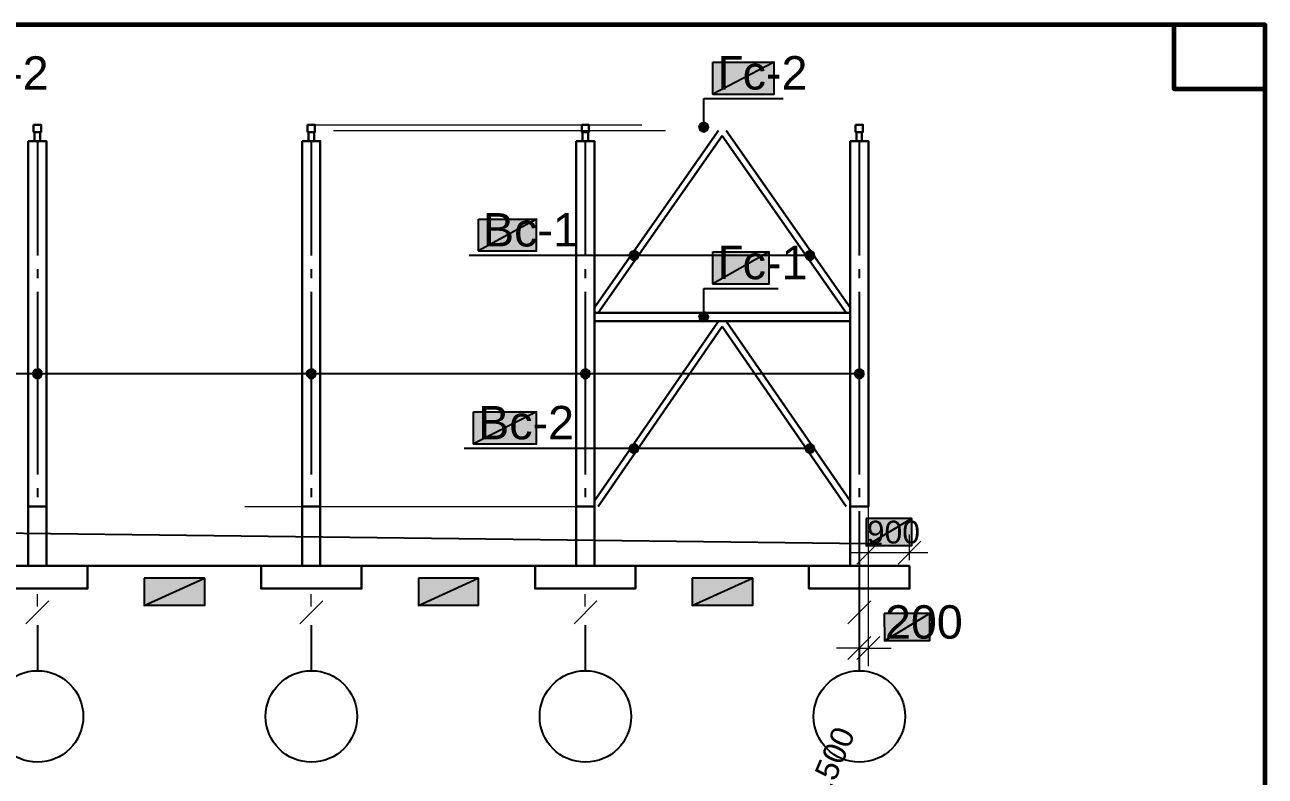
# Model space of a CAD drawing. Extents: x 8 to 21351, y 0 to 420.
# Drawn here: x 11670.7 to 11806.6, y 209.8 to 292.1 of the extents above; entities that cross this region are included whole.
import ezdxf

# ---------------------------------------------------------------- set-up
doc = ezdxf.new("R2010")
doc.units = 0
doc.linetypes.add('TEYPDFCAD_CENTER', pattern=[20, 12, -3, 2, -3])
for name, color, linetype in [('PDF_ВЫНОСКИ', 7, 'Continuous'), ('PDF_ОСИ', 7, 'Continuous'), ('PDF_ОТМЕТКИ', 7, 'Continuous'), ('TEY_REVIEW_AXIS', 7, 'Continuous'), ('TEY_REVIEW_LEADER', 7, 'Continuous')]:
    doc.layers.add(name, color=color, linetype=linetype)
doc.styles.add('TEYPDFCAD_TEXT', font='arial.ttf')
doc.dimstyles.new('TEYPDFCAD_SCALE_1', dxfattribs={"dimtxt": 2.5, "dimasz": 2.5, "dimexe": 1.25, "dimexo": 0.75, "dimtad": 1, "dimdsep": 46, "dimtxsty": 'Standard', "dimcen": 0.09, "dimadec": 0, "dimazin": 0, "dimtfac": 1, "dimtofl": 0, "dimtmove": 0, "dimatfit": 3, "dimfxl": 1, "dimarcsym": 0})

# ---------------------------------------------------------------- blocks, each defined once
blk = doc.blocks.new('TEY_AXIS')
at = {"layer": 'PDF_ОСИ', "linetype": 'TEYPDFCAD_CENTER', "lineweight": 9}
blk.add_line((0, 0), (1, 0), dxfattribs=at)
blk = doc.blocks.new('TEY_LEVEL')
at = {"layer": 'PDF_ОТМЕТКИ', "lineweight": 9}
blk.add_line((0, 0), (5, 0), dxfattribs=at)
blk.add_lwpolyline([(0, 0), (2, 1.5), (2, -1.5)], close=True, dxfattribs=at)
at = {"layer": 'PDF_ОТМЕТКИ', "style": 'TEYPDFCAD_TEXT'}
blk.add_text('+331,500', height=2.5, dxfattribs=at).set_placement((6, -1.25))

msp = doc.modelspace()

# ---------------------------------------------------------------- hatches: boundary and pattern name
at = {"true_color": 0xffffff}
h = msp.add_hatch(color=0, dxfattribs=at)
h.paths.add_polyline_path([(11746.06, 287.99), (11752.79, 287.99), (11746.06, 284.5)])
h.paths.add_polyline_path([(11752.79, 287.99), (11746.06, 284.5), (11752.79, 284.5)])
h = msp.add_hatch(color=7)
h.paths.add_polyline_path([(11744.71, 281.22), (11744.6, 281.05), (11745.07, 280.86)])
h.paths.add_polyline_path([(11744.6, 281.05), (11745.07, 280.86), (11744.56, 280.86)])
h.paths.add_polyline_path([(11745.07, 280.86), (11744.56, 280.86), (11744.6, 280.67)])
h = msp.add_hatch(color=7)
h.paths.add_polyline_path([(11745.26, 281.33), (11745.07, 281.37), (11745.07, 280.86)])
h.paths.add_polyline_path([(11745.07, 281.37), (11745.07, 280.86), (11744.88, 281.33)])
h.paths.add_polyline_path([(11745.07, 280.86), (11744.88, 281.33), (11744.71, 281.22)])
h = msp.add_hatch(color=7)
h.paths.add_polyline_path([(11745.58, 280.86), (11745.53, 281.05), (11745.07, 280.86)])
h.paths.add_polyline_path([(11745.53, 281.05), (11745.07, 280.86), (11745.43, 281.22)])
h.paths.add_polyline_path([(11745.07, 280.86), (11745.43, 281.22), (11745.26, 281.33)])
h = msp.add_hatch(color=7)
h.paths.add_polyline_path([(11744.6, 280.67), (11744.71, 280.52), (11745.07, 280.86)])
h.paths.add_polyline_path([(11744.71, 280.52), (11745.07, 280.86), (11744.88, 280.42)])
h.paths.add_polyline_path([(11745.07, 280.86), (11744.88, 280.42), (11745.07, 280.37)])
h = msp.add_hatch(color=7)
h.paths.add_polyline_path([(11745.07, 280.37), (11745.26, 280.42), (11745.07, 280.86)])
h.paths.add_polyline_path([(11745.26, 280.42), (11745.07, 280.86), (11745.43, 280.52)])
h.paths.add_polyline_path([(11745.07, 280.86), (11745.43, 280.52), (11745.53, 280.67)])
for points in [[(11745.53, 280.67), (11745.58, 280.86), (11745.07, 280.86)], [(11737.89, 266.62), (11737.93, 266.81), (11737.43, 266.81)], [(11757.15, 266.62), (11757.2, 266.81), (11756.71, 266.81)], [(11745.53, 259.91), (11745.58, 260.1), (11745.07, 260.1)], [(11672.57, 253.66), (11672.61, 253.85), (11672.11, 253.85)], [(11702.57, 253.66), (11702.61, 253.85), (11702.1, 253.85)], [(11732.56, 253.66), (11732.6, 253.85), (11732.11, 253.85)], [(11762.57, 253.66), (11762.62, 253.85), (11762.11, 253.85)], [(11737.89, 245.49), (11737.93, 245.68), (11737.43, 245.68)], [(11737.89, 245.49), (11737.93, 245.68), (11737.43, 245.68)], [(11757.15, 245.49), (11757.2, 245.68), (11756.69, 245.68)]]:
    msp.add_hatch(color=7).paths.add_polyline_path(points)
h = msp.add_hatch(color=0, dxfattribs=at)
h.paths.add_polyline_path([(11720.41, 270.81), (11726.76, 270.81), (11720.41, 267.31)])
h.paths.add_polyline_path([(11726.76, 270.81), (11720.41, 267.31), (11726.76, 267.31)])
h = msp.add_hatch(color=7)
h.paths.add_polyline_path([(11737.09, 267.17), (11736.98, 267), (11737.43, 266.81)])
h.paths.add_polyline_path([(11736.98, 267), (11737.43, 266.81), (11736.94, 266.81)])
h.paths.add_polyline_path([(11737.43, 266.81), (11736.94, 266.81), (11736.98, 266.62)])
h = msp.add_hatch(color=7)
h.paths.add_polyline_path([(11736.98, 266.62), (11737.09, 266.47), (11737.43, 266.81)])
h.paths.add_polyline_path([(11737.09, 266.47), (11737.43, 266.81), (11737.24, 266.34)])
h.paths.add_polyline_path([(11737.43, 266.81), (11737.24, 266.34), (11737.43, 266.32)])
h = msp.add_hatch(color=7)
h.paths.add_polyline_path([(11737.62, 267.27), (11737.43, 267.31), (11737.43, 266.81)])
h.paths.add_polyline_path([(11737.43, 267.31), (11737.43, 266.81), (11737.24, 267.27)])
h.paths.add_polyline_path([(11737.43, 266.81), (11737.24, 267.27), (11737.09, 267.17)])
h = msp.add_hatch(color=7)
h.paths.add_polyline_path([(11737.93, 266.81), (11737.89, 267), (11737.43, 266.81)])
h.paths.add_polyline_path([(11737.89, 267), (11737.43, 266.81), (11737.79, 267.17)])
h.paths.add_polyline_path([(11737.43, 266.81), (11737.79, 267.17), (11737.62, 267.27)])
h = msp.add_hatch(color=7)
h.paths.add_polyline_path([(11737.43, 266.32), (11737.62, 266.34), (11737.43, 266.81)])
h.paths.add_polyline_path([(11737.62, 266.34), (11737.43, 266.81), (11737.79, 266.47)])
h.paths.add_polyline_path([(11737.43, 266.81), (11737.79, 266.47), (11737.89, 266.62)])
h = msp.add_hatch(color=0, dxfattribs=at)
h.paths.add_polyline_path([(11746.06, 267.21), (11752.24, 267.21), (11746.06, 263.72)])
h.paths.add_polyline_path([(11752.24, 267.21), (11746.06, 263.72), (11752.24, 263.72)])
h = msp.add_hatch(color=7)
h.paths.add_polyline_path([(11756.35, 267.17), (11756.24, 267), (11756.71, 266.81)])
h.paths.add_polyline_path([(11756.24, 267), (11756.71, 266.81), (11756.2, 266.81)])
h.paths.add_polyline_path([(11756.71, 266.81), (11756.2, 266.81), (11756.24, 266.62)])
h = msp.add_hatch(color=7)
h.paths.add_polyline_path([(11756.24, 266.62), (11756.35, 266.47), (11756.71, 266.81)])
h.paths.add_polyline_path([(11756.35, 266.47), (11756.71, 266.81), (11756.52, 266.34)])
h.paths.add_polyline_path([(11756.71, 266.81), (11756.52, 266.34), (11756.71, 266.32)])
h = msp.add_hatch(color=7)
h.paths.add_polyline_path([(11756.9, 267.27), (11756.71, 267.31), (11756.71, 266.81)])
h.paths.add_polyline_path([(11756.71, 267.31), (11756.71, 266.81), (11756.52, 267.27)])
h.paths.add_polyline_path([(11756.71, 266.81), (11756.52, 267.27), (11756.35, 267.17)])
h = msp.add_hatch(color=7)
h.paths.add_polyline_path([(11757.2, 266.81), (11757.15, 267), (11756.71, 266.81)])
h.paths.add_polyline_path([(11757.15, 267), (11756.71, 266.81), (11757.05, 267.17)])
h.paths.add_polyline_path([(11756.71, 266.81), (11757.05, 267.17), (11756.9, 267.27)])
h = msp.add_hatch(color=7)
h.paths.add_polyline_path([(11756.71, 266.32), (11756.9, 266.34), (11756.71, 266.81)])
h.paths.add_polyline_path([(11756.9, 266.34), (11756.71, 266.81), (11757.05, 266.47)])
h.paths.add_polyline_path([(11756.71, 266.81), (11757.05, 266.47), (11757.15, 266.62)])
h = msp.add_hatch(color=7)
h.paths.add_polyline_path([(11744.71, 260.43), (11744.6, 260.29), (11745.07, 260.1)])
h.paths.add_polyline_path([(11744.6, 260.29), (11745.07, 260.1), (11744.56, 260.1)])
h.paths.add_polyline_path([(11745.07, 260.1), (11744.56, 260.1), (11744.6, 259.91)])
h = msp.add_hatch(color=7)
h.paths.add_polyline_path([(11744.6, 259.91), (11744.71, 259.74), (11745.07, 260.1)])
h.paths.add_polyline_path([(11744.71, 259.74), (11745.07, 260.1), (11744.88, 259.63)])
h.paths.add_polyline_path([(11745.07, 260.1), (11744.88, 259.63), (11745.07, 259.59)])
h = msp.add_hatch(color=7)
h.paths.add_polyline_path([(11745.26, 260.56), (11745.07, 260.58), (11745.07, 260.1)])
h.paths.add_polyline_path([(11745.07, 260.58), (11745.07, 260.1), (11744.88, 260.56)])
h.paths.add_polyline_path([(11745.07, 260.1), (11744.88, 260.56), (11744.71, 260.43)])
h = msp.add_hatch(color=7)
h.paths.add_polyline_path([(11745.58, 260.1), (11745.53, 260.29), (11745.07, 260.1)])
h.paths.add_polyline_path([(11745.53, 260.29), (11745.07, 260.1), (11745.43, 260.43)])
h.paths.add_polyline_path([(11745.07, 260.1), (11745.43, 260.43), (11745.26, 260.56)])
h = msp.add_hatch(color=7)
h.paths.add_polyline_path([(11745.07, 259.59), (11745.26, 259.63), (11745.07, 260.1)])
h.paths.add_polyline_path([(11745.26, 259.63), (11745.07, 260.1), (11745.43, 259.74)])
h.paths.add_polyline_path([(11745.07, 260.1), (11745.43, 259.74), (11745.53, 259.91)])
h = msp.add_hatch(color=7)
h.paths.add_polyline_path([(11671.75, 254.21), (11671.64, 254.04), (11672.11, 253.85)])
h.paths.add_polyline_path([(11671.64, 254.04), (11672.11, 253.85), (11671.6, 253.85)])
h.paths.add_polyline_path([(11672.11, 253.85), (11671.6, 253.85), (11671.64, 253.66)])
h = msp.add_hatch(color=7)
h.paths.add_polyline_path([(11672.3, 254.32), (11672.11, 254.36), (11672.11, 253.85)])
h.paths.add_polyline_path([(11672.11, 254.36), (11672.11, 253.85), (11671.92, 254.32)])
h.paths.add_polyline_path([(11672.11, 253.85), (11671.92, 254.32), (11671.75, 254.21)])
h = msp.add_hatch(color=7)
h.paths.add_polyline_path([(11672.61, 253.85), (11672.57, 254.04), (11672.11, 253.85)])
h.paths.add_polyline_path([(11672.57, 254.04), (11672.11, 253.85), (11672.47, 254.21)])
h.paths.add_polyline_path([(11672.11, 253.85), (11672.47, 254.21), (11672.3, 254.32)])
h = msp.add_hatch(color=7)
h.paths.add_polyline_path([(11701.76, 254.21), (11701.63, 254.04), (11702.1, 253.85)])
h.paths.add_polyline_path([(11701.63, 254.04), (11702.1, 253.85), (11701.61, 253.85)])
h.paths.add_polyline_path([(11702.1, 253.85), (11701.61, 253.85), (11701.63, 253.66)])
h = msp.add_hatch(color=7)
h.paths.add_polyline_path([(11702.29, 254.32), (11702.1, 254.36), (11702.1, 253.85)])
h.paths.add_polyline_path([(11702.1, 254.36), (11702.1, 253.85), (11701.91, 254.32)])
h.paths.add_polyline_path([(11702.1, 253.85), (11701.91, 254.32), (11701.76, 254.21)])
h = msp.add_hatch(color=7)
h.paths.add_polyline_path([(11702.61, 253.85), (11702.57, 254.04), (11702.1, 253.85)])
h.paths.add_polyline_path([(11702.57, 254.04), (11702.1, 253.85), (11702.46, 254.21)])
h.paths.add_polyline_path([(11702.1, 253.85), (11702.46, 254.21), (11702.29, 254.32)])
h = msp.add_hatch(color=7)
h.paths.add_polyline_path([(11731.75, 254.21), (11731.65, 254.04), (11732.11, 253.85)])
h.paths.add_polyline_path([(11731.65, 254.04), (11732.11, 253.85), (11731.61, 253.85)])
h.paths.add_polyline_path([(11732.11, 253.85), (11731.61, 253.85), (11731.65, 253.66)])
h = msp.add_hatch(color=7)
h.paths.add_polyline_path([(11732.3, 254.32), (11732.11, 254.36), (11732.11, 253.85)])
h.paths.add_polyline_path([(11732.11, 254.36), (11732.11, 253.85), (11731.92, 254.32)])
h.paths.add_polyline_path([(11732.11, 253.85), (11731.92, 254.32), (11731.75, 254.21)])
h = msp.add_hatch(color=7)
h.paths.add_polyline_path([(11732.6, 253.85), (11732.56, 254.04), (11732.11, 253.85)])
h.paths.add_polyline_path([(11732.56, 254.04), (11732.11, 253.85), (11732.45, 254.21)])
h.paths.add_polyline_path([(11732.11, 253.85), (11732.45, 254.21), (11732.3, 254.32)])
h = msp.add_hatch(color=7)
h.paths.add_polyline_path([(11761.75, 254.21), (11761.64, 254.04), (11762.11, 253.85)])
h.paths.add_polyline_path([(11761.64, 254.04), (11762.11, 253.85), (11761.6, 253.85)])
h.paths.add_polyline_path([(11762.11, 253.85), (11761.6, 253.85), (11761.64, 253.66)])
h = msp.add_hatch(color=7)
h.paths.add_polyline_path([(11762.3, 254.32), (11762.11, 254.36), (11762.11, 253.85)])
h.paths.add_polyline_path([(11762.11, 254.36), (11762.11, 253.85), (11761.92, 254.32)])
h.paths.add_polyline_path([(11762.11, 253.85), (11761.92, 254.32), (11761.75, 254.21)])
h = msp.add_hatch(color=7)
h.paths.add_polyline_path([(11762.62, 253.85), (11762.57, 254.04), (11762.11, 253.85)])
h.paths.add_polyline_path([(11762.57, 254.04), (11762.11, 253.85), (11762.47, 254.21)])
h.paths.add_polyline_path([(11762.11, 253.85), (11762.47, 254.21), (11762.3, 254.32)])
h = msp.add_hatch(color=7)
h.paths.add_polyline_path([(11671.64, 253.66), (11671.75, 253.51), (11672.11, 253.85)])
h.paths.add_polyline_path([(11671.75, 253.51), (11672.11, 253.85), (11671.92, 253.39)])
h.paths.add_polyline_path([(11672.11, 253.85), (11671.92, 253.39), (11672.11, 253.37)])
h = msp.add_hatch(color=7)
h.paths.add_polyline_path([(11672.11, 253.37), (11672.3, 253.39), (11672.11, 253.85)])
h.paths.add_polyline_path([(11672.3, 253.39), (11672.11, 253.85), (11672.47, 253.51)])
h.paths.add_polyline_path([(11672.11, 253.85), (11672.47, 253.51), (11672.57, 253.66)])
h = msp.add_hatch(color=7)
h.paths.add_polyline_path([(11701.63, 253.66), (11701.76, 253.51), (11702.1, 253.85)])
h.paths.add_polyline_path([(11701.76, 253.51), (11702.1, 253.85), (11701.91, 253.39)])
h.paths.add_polyline_path([(11702.1, 253.85), (11701.91, 253.39), (11702.1, 253.37)])
h = msp.add_hatch(color=7)
h.paths.add_polyline_path([(11702.1, 253.37), (11702.29, 253.39), (11702.1, 253.85)])
h.paths.add_polyline_path([(11702.29, 253.39), (11702.1, 253.85), (11702.46, 253.51)])
h.paths.add_polyline_path([(11702.1, 253.85), (11702.46, 253.51), (11702.57, 253.66)])
h = msp.add_hatch(color=7)
h.paths.add_polyline_path([(11731.65, 253.66), (11731.75, 253.51), (11732.11, 253.85)])
h.paths.add_polyline_path([(11731.75, 253.51), (11732.11, 253.85), (11731.92, 253.39)])
h.paths.add_polyline_path([(11732.11, 253.85), (11731.92, 253.39), (11732.11, 253.37)])
h = msp.add_hatch(color=7)
h.paths.add_polyline_path([(11732.11, 253.37), (11732.3, 253.39), (11732.11, 253.85)])
h.paths.add_polyline_path([(11732.3, 253.39), (11732.11, 253.85), (11732.45, 253.51)])
h.paths.add_polyline_path([(11732.11, 253.85), (11732.45, 253.51), (11732.56, 253.66)])
h = msp.add_hatch(color=7)
h.paths.add_polyline_path([(11761.64, 253.66), (11761.75, 253.51), (11762.11, 253.85)])
h.paths.add_polyline_path([(11761.75, 253.51), (11762.11, 253.85), (11761.92, 253.39)])
h.paths.add_polyline_path([(11762.11, 253.85), (11761.92, 253.39), (11762.11, 253.37)])
h = msp.add_hatch(color=7)
h.paths.add_polyline_path([(11762.11, 253.37), (11762.3, 253.39), (11762.11, 253.85)])
h.paths.add_polyline_path([(11762.3, 253.39), (11762.11, 253.85), (11762.47, 253.51)])
h.paths.add_polyline_path([(11762.11, 253.85), (11762.47, 253.51), (11762.57, 253.66)])
h = msp.add_hatch(color=0, dxfattribs=at)
h.paths.add_polyline_path([(11719.86, 249.68), (11726.76, 249.68), (11719.86, 246.17)])
h.paths.add_polyline_path([(11726.76, 249.68), (11719.86, 246.17), (11726.76, 246.17)])
h = msp.add_hatch(color=7)
h.paths.add_polyline_path([(11737.09, 246.02), (11736.98, 245.87), (11737.43, 245.68)])
h.paths.add_polyline_path([(11736.98, 245.87), (11737.43, 245.68), (11736.94, 245.68)])
h.paths.add_polyline_path([(11737.43, 245.68), (11736.94, 245.68), (11736.98, 245.49)])
h = msp.add_hatch(color=7)
h.paths.add_polyline_path([(11737.09, 246.02), (11736.98, 245.87), (11737.43, 245.68)])
h.paths.add_polyline_path([(11736.98, 245.87), (11737.43, 245.68), (11736.94, 245.68)])
h.paths.add_polyline_path([(11737.43, 245.68), (11736.94, 245.68), (11736.98, 245.49)])
h = msp.add_hatch(color=7)
h.paths.add_polyline_path([(11737.62, 246.13), (11737.43, 246.17), (11737.43, 245.68)])
h.paths.add_polyline_path([(11737.43, 246.17), (11737.43, 245.68), (11737.24, 246.13)])
h.paths.add_polyline_path([(11737.43, 245.68), (11737.24, 246.13), (11737.09, 246.02)])
h = msp.add_hatch(color=7)
h.paths.add_polyline_path([(11737.62, 246.13), (11737.43, 246.17), (11737.43, 245.68)])
h.paths.add_polyline_path([(11737.43, 246.17), (11737.43, 245.68), (11737.24, 246.13)])
h.paths.add_polyline_path([(11737.43, 245.68), (11737.24, 246.13), (11737.09, 246.02)])
h = msp.add_hatch(color=7)
h.paths.add_polyline_path([(11737.93, 245.68), (11737.89, 245.87), (11737.43, 245.68)])
h.paths.add_polyline_path([(11737.89, 245.87), (11737.43, 245.68), (11737.79, 246.02)])
h.paths.add_polyline_path([(11737.43, 245.68), (11737.79, 246.02), (11737.62, 246.13)])
h = msp.add_hatch(color=7)
h.paths.add_polyline_path([(11737.93, 245.68), (11737.89, 245.87), (11737.43, 245.68)])
h.paths.add_polyline_path([(11737.89, 245.87), (11737.43, 245.68), (11737.79, 246.02)])
h.paths.add_polyline_path([(11737.43, 245.68), (11737.79, 246.02), (11737.62, 246.13)])
h = msp.add_hatch(color=7)
h.paths.add_polyline_path([(11756.35, 246.02), (11756.24, 245.87), (11756.69, 245.68)])
h.paths.add_polyline_path([(11756.24, 245.87), (11756.69, 245.68), (11756.2, 245.68)])
h.paths.add_polyline_path([(11756.69, 245.68), (11756.2, 245.68), (11756.24, 245.49)])
h = msp.add_hatch(color=7)
h.paths.add_polyline_path([(11756.9, 246.13), (11756.69, 246.17), (11756.69, 245.68)])
h.paths.add_polyline_path([(11756.69, 246.17), (11756.69, 245.68), (11756.5, 246.13)])
h.paths.add_polyline_path([(11756.69, 245.68), (11756.5, 246.13), (11756.35, 246.02)])
h = msp.add_hatch(color=7)
h.paths.add_polyline_path([(11757.2, 245.68), (11757.15, 245.87), (11756.69, 245.68)])
h.paths.add_polyline_path([(11757.15, 245.87), (11756.69, 245.68), (11757.05, 246.02)])
h.paths.add_polyline_path([(11756.69, 245.68), (11757.05, 246.02), (11756.9, 246.13)])
h = msp.add_hatch(color=7)
h.paths.add_polyline_path([(11736.98, 245.49), (11737.09, 245.32), (11737.43, 245.68)])
h.paths.add_polyline_path([(11737.09, 245.32), (11737.43, 245.68), (11737.24, 245.22)])
h.paths.add_polyline_path([(11737.43, 245.68), (11737.24, 245.22), (11737.43, 245.17)])
h = msp.add_hatch(color=7)
h.paths.add_polyline_path([(11736.98, 245.49), (11737.09, 245.32), (11737.43, 245.68)])
h.paths.add_polyline_path([(11737.09, 245.32), (11737.43, 245.68), (11737.24, 245.22)])
h.paths.add_polyline_path([(11737.43, 245.68), (11737.24, 245.22), (11737.43, 245.17)])
h = msp.add_hatch(color=7)
h.paths.add_polyline_path([(11737.43, 245.17), (11737.62, 245.22), (11737.43, 245.68)])
h.paths.add_polyline_path([(11737.62, 245.22), (11737.43, 245.68), (11737.79, 245.32)])
h.paths.add_polyline_path([(11737.43, 245.68), (11737.79, 245.32), (11737.89, 245.49)])
h = msp.add_hatch(color=7)
h.paths.add_polyline_path([(11737.43, 245.17), (11737.62, 245.22), (11737.43, 245.68)])
h.paths.add_polyline_path([(11737.62, 245.22), (11737.43, 245.68), (11737.79, 245.32)])
h.paths.add_polyline_path([(11737.43, 245.68), (11737.79, 245.32), (11737.89, 245.49)])
h = msp.add_hatch(color=7)
h.paths.add_polyline_path([(11756.24, 245.49), (11756.35, 245.32), (11756.69, 245.68)])
h.paths.add_polyline_path([(11756.35, 245.32), (11756.69, 245.68), (11756.5, 245.22)])
h.paths.add_polyline_path([(11756.69, 245.68), (11756.5, 245.22), (11756.69, 245.17)])
h = msp.add_hatch(color=7)
h.paths.add_polyline_path([(11756.69, 245.17), (11756.9, 245.22), (11756.69, 245.68)])
h.paths.add_polyline_path([(11756.9, 245.22), (11756.69, 245.68), (11757.05, 245.32)])
h.paths.add_polyline_path([(11756.69, 245.68), (11757.05, 245.32), (11757.15, 245.49)])
h = msp.add_hatch(color=0, dxfattribs=at)
h.paths.add_polyline_path([(11762.87, 238.02), (11762.87, 235.01), (11767.84, 238.02)])
h.paths.add_polyline_path([(11762.87, 235.01), (11767.84, 238.02), (11767.84, 235.01)])
h = msp.add_hatch(color=0, dxfattribs=at)
h.paths.add_polyline_path([(11683.81, 231.48), (11683.81, 228.47), (11690.39, 231.48)])
h.paths.add_polyline_path([(11683.81, 228.47), (11690.39, 231.48), (11690.39, 228.47)])
h = msp.add_hatch(color=0, dxfattribs=at)
h.paths.add_polyline_path([(11713.83, 231.48), (11713.83, 228.47), (11720.39, 231.48)])
h.paths.add_polyline_path([(11713.83, 228.47), (11720.39, 231.48), (11720.39, 228.47)])
h = msp.add_hatch(color=0, dxfattribs=at)
h.paths.add_polyline_path([(11743.82, 231.48), (11743.82, 228.47), (11750.4, 231.48)])
h.paths.add_polyline_path([(11743.82, 228.47), (11750.4, 231.48), (11750.4, 228.47)])
h = msp.add_hatch(color=0, dxfattribs=at)
h.paths.add_polyline_path([(11764.84, 227.61), (11764.86, 224.6), (11769.81, 227.61)])
h.paths.add_polyline_path([(11764.86, 224.6), (11769.81, 227.61), (11769.81, 224.6)])

# ---------------------------------------------------------------- linework, layer by layer
at = {"color": 7, "lineweight": 25}
for p, q in [((11745.07, 280.86), (11745.07, 283.99)), ((11745.07, 283.99), (11753.79, 283.99)), ((11727.75, 266.81), (11719.39, 266.81)), ((11737.43, 266.81), (11727.75, 266.81)), ((11672.11, 265.32), (11672.11, 264.33)), ((11702.1, 265.32), (11702.1, 264.33)), ((11732.11, 265.32), (11732.11, 264.33)), ((11762.11, 265.32), (11762.11, 264.33)), ((11745.07, 260.1), (11745.07, 263.21)), ((11745.07, 263.21), (11753.24, 263.21)), ((11727.75, 245.68), (11718.86, 245.68)), ((11737.43, 245.68), (11727.75, 245.68)), ((11737.43, 245.68), (11727.75, 245.68)), ((11672.11, 241.32), (11672.11, 240.33)), ((11702.1, 241.32), (11702.1, 240.33)), ((11732.11, 241.32), (11732.11, 240.33)), ((11762.11, 241.32), (11762.11, 240.33)), ((11672.11, 226.31), (11672.11, 221.32)), ((11702.1, 226.31), (11702.1, 221.32)), ((11732.11, 226.31), (11732.11, 221.32)), ((11762.11, 226.31), (11762.11, 221.32))]:
    msp.add_line(p, q, dxfattribs=at)
at = {"color": 0, "lineweight": 0, "true_color": 0xffffff}
for p, q in [((11746.06, 284.5), (11752.79, 284.5)), ((11720.41, 267.31), (11726.76, 267.31)), ((11746.06, 263.72), (11752.24, 263.72)), ((11719.86, 246.17), (11726.76, 246.17))]:
    msp.add_line(p, q, dxfattribs=at)
at = {"color": 7, "lineweight": 30}
for p, q in [((11671.11, 239.33), (11671.11, 232.83)), ((11673.1, 239.33), (11673.1, 232.83)), ((11703.09, 239.33), (11703.09, 232.83)), ((11733.11, 239.33), (11733.11, 232.83))]:
    msp.add_line(p, q, dxfattribs=at)
at = {"color": 7, "lineweight": 5}
for p, q in [((11764.35, 235.52), (11761.85, 233)), ((11763.1, 233.45), (11763.1, 236.26)), ((11766.36, 233), (11768.86, 235.52)), ((11767.61, 233.45), (11767.61, 236.26)), ((11769.6, 234.25), (11761.11, 234.25)), ((11672.11, 228.37), (11672.11, 229.72)), ((11672.11, 228.37), (11672.11, 229.72)), ((11702.1, 228.37), (11702.1, 229.72)), ((11702.1, 228.37), (11702.1, 229.72)), ((11732.11, 228.37), (11732.11, 229.72)), ((11732.11, 228.37), (11732.11, 229.72)), ((11670.86, 226.48), (11673.36, 228.98)), ((11673.36, 228.98), (11670.86, 226.48)), ((11700.85, 226.48), (11703.35, 228.98)), ((11703.35, 228.98), (11700.85, 226.48)), ((11730.87, 226.48), (11733.36, 228.98)), ((11733.36, 228.98), (11730.87, 226.48)), ((11760.86, 226.48), (11763.36, 228.98)), ((11762.11, 227.1), (11762.11, 225.72)), ((11762.11, 226.48), (11762.11, 221.83)), ((11762.11, 224.45), (11762.11, 225.81)), ((11760.86, 222.57), (11763.36, 225.07)), ((11760.86, 222.57), (11763.36, 225.07)), ((11764.35, 225.07), (11761.85, 222.57)), ((11762.11, 223.82), (11759.61, 223.82)), ((11762.11, 223.82), (11763.1, 223.82)), ((11763.1, 223.82), (11765.6, 223.82))]:
    msp.add_line(p, q, dxfattribs=at)
at = {"lineweight": 60}
msp.add_lwpolyline([(11806.56, 285.07), (11806.56, 292.08), (11796.57, 292.08), (11796.57, 285.07)], close=True, dxfattribs=at)
at = {"color": 0, "true_color": 0xffffff}
for points in [[(11746.06, 287.99), (11752.79, 287.99), (11746.06, 284.5)], [(11752.79, 287.99), (11746.06, 284.5), (11752.79, 284.5)], [(11720.41, 270.81), (11726.76, 270.81), (11720.41, 267.31)], [(11726.76, 270.81), (11720.41, 267.31), (11726.76, 267.31)], [(11746.06, 267.21), (11752.24, 267.21), (11746.06, 263.72)], [(11752.24, 267.21), (11746.06, 263.72), (11752.24, 263.72)], [(11719.86, 249.68), (11726.76, 249.68), (11719.86, 246.17)], [(11726.76, 249.68), (11719.86, 246.17), (11726.76, 246.17)], [(11762.87, 238.02), (11762.87, 235.01), (11767.84, 238.02)], [(11762.87, 235.01), (11767.84, 238.02), (11767.84, 235.01)], [(11683.81, 231.48), (11683.81, 228.47), (11690.39, 231.48)], [(11683.81, 228.47), (11690.39, 231.48), (11690.39, 228.47)], [(11713.83, 231.48), (11713.83, 228.47), (11720.39, 231.48)], [(11713.83, 228.47), (11720.39, 231.48), (11720.39, 228.47)], [(11743.82, 231.48), (11743.82, 228.47), (11750.4, 231.48)], [(11743.82, 228.47), (11750.4, 231.48), (11750.4, 228.47)], [(11764.84, 227.61), (11764.86, 224.6), (11769.81, 227.61)], [(11764.86, 224.6), (11769.81, 227.61), (11769.81, 224.6)]]:
    msp.add_lwpolyline(points, close=True, dxfattribs=at)
at = {"color": 7}
for points in [[(11744.71, 281.22), (11744.6, 281.05), (11745.07, 280.86)], [(11745.07, 280.86), (11744.88, 281.33), (11744.71, 281.22)], [(11745.07, 281.37), (11745.07, 280.86), (11744.88, 281.33)], [(11745.26, 281.33), (11745.07, 281.37), (11745.07, 280.86)], [(11745.07, 280.86), (11745.43, 281.22), (11745.26, 281.33)], [(11745.53, 281.05), (11745.07, 280.86), (11745.43, 281.22)], [(11744.6, 281.05), (11745.07, 280.86), (11744.56, 280.86)], [(11745.07, 280.86), (11744.56, 280.86), (11744.6, 280.67)], [(11744.6, 280.67), (11744.71, 280.52), (11745.07, 280.86)], [(11744.71, 280.52), (11745.07, 280.86), (11744.88, 280.42)], [(11745.07, 280.86), (11744.88, 280.42), (11745.07, 280.37)], [(11745.58, 280.86), (11745.53, 281.05), (11745.07, 280.86)], [(11745.07, 280.37), (11745.26, 280.42), (11745.07, 280.86)], [(11745.26, 280.42), (11745.07, 280.86), (11745.43, 280.52)], [(11745.07, 280.86), (11745.43, 280.52), (11745.53, 280.67)], [(11745.53, 280.67), (11745.58, 280.86), (11745.07, 280.86)], [(11736.98, 267), (11737.43, 266.81), (11736.94, 266.81)], [(11737.43, 266.81), (11736.94, 266.81), (11736.98, 266.62)], [(11737.09, 267.17), (11736.98, 267), (11737.43, 266.81)], [(11736.98, 266.62), (11737.09, 266.47), (11737.43, 266.81)], [(11737.43, 266.81), (11737.24, 267.27), (11737.09, 267.17)], [(11737.09, 266.47), (11737.43, 266.81), (11737.24, 266.34)], [(11737.43, 267.31), (11737.43, 266.81), (11737.24, 267.27)], [(11737.43, 266.81), (11737.24, 266.34), (11737.43, 266.32)], [(11737.62, 267.27), (11737.43, 267.31), (11737.43, 266.81)], [(11737.43, 266.81), (11737.79, 267.17), (11737.62, 267.27)], [(11737.89, 267), (11737.43, 266.81), (11737.79, 267.17)], [(11737.93, 266.81), (11737.89, 267), (11737.43, 266.81)], [(11737.43, 266.32), (11737.62, 266.34), (11737.43, 266.81)], [(11737.62, 266.34), (11737.43, 266.81), (11737.79, 266.47)], [(11737.43, 266.81), (11737.79, 266.47), (11737.89, 266.62)], [(11737.89, 266.62), (11737.93, 266.81), (11737.43, 266.81)], [(11756.24, 267), (11756.71, 266.81), (11756.2, 266.81)], [(11756.71, 266.81), (11756.2, 266.81), (11756.24, 266.62)], [(11756.35, 267.17), (11756.24, 267), (11756.71, 266.81)], [(11756.24, 266.62), (11756.35, 266.47), (11756.71, 266.81)], [(11756.71, 266.81), (11756.52, 267.27), (11756.35, 267.17)], [(11756.35, 266.47), (11756.71, 266.81), (11756.52, 266.34)], [(11756.71, 267.31), (11756.71, 266.81), (11756.52, 267.27)], [(11756.71, 266.81), (11756.52, 266.34), (11756.71, 266.32)], [(11756.9, 267.27), (11756.71, 267.31), (11756.71, 266.81)], [(11756.71, 266.81), (11757.05, 267.17), (11756.9, 267.27)], [(11757.15, 267), (11756.71, 266.81), (11757.05, 267.17)], [(11757.2, 266.81), (11757.15, 267), (11756.71, 266.81)], [(11756.71, 266.32), (11756.9, 266.34), (11756.71, 266.81)], [(11756.9, 266.34), (11756.71, 266.81), (11757.05, 266.47)], [(11756.71, 266.81), (11757.05, 266.47), (11757.15, 266.62)], [(11757.15, 266.62), (11757.2, 266.81), (11756.71, 266.81)], [(11744.6, 260.29), (11745.07, 260.1), (11744.56, 260.1)], [(11745.07, 260.1), (11744.56, 260.1), (11744.6, 259.91)], [(11744.71, 260.43), (11744.6, 260.29), (11745.07, 260.1)], [(11744.6, 259.91), (11744.71, 259.74), (11745.07, 260.1)], [(11745.07, 260.1), (11744.88, 260.56), (11744.71, 260.43)], [(11744.71, 259.74), (11745.07, 260.1), (11744.88, 259.63)], [(11745.07, 260.58), (11745.07, 260.1), (11744.88, 260.56)], [(11745.07, 260.1), (11744.88, 259.63), (11745.07, 259.59)], [(11745.26, 260.56), (11745.07, 260.58), (11745.07, 260.1)], [(11745.07, 260.1), (11745.43, 260.43), (11745.26, 260.56)], [(11745.53, 260.29), (11745.07, 260.1), (11745.43, 260.43)], [(11745.58, 260.1), (11745.53, 260.29), (11745.07, 260.1)], [(11745.07, 259.59), (11745.26, 259.63), (11745.07, 260.1)], [(11745.26, 259.63), (11745.07, 260.1), (11745.43, 259.74)], [(11745.07, 260.1), (11745.43, 259.74), (11745.53, 259.91)], [(11745.53, 259.91), (11745.58, 260.1), (11745.07, 260.1)], [(11671.64, 254.04), (11672.11, 253.85), (11671.6, 253.85)], [(11671.75, 254.21), (11671.64, 254.04), (11672.11, 253.85)], [(11672.11, 253.85), (11671.92, 254.32), (11671.75, 254.21)], [(11672.11, 254.36), (11672.11, 253.85), (11671.92, 254.32)], [(11672.3, 254.32), (11672.11, 254.36), (11672.11, 253.85)], [(11672.11, 253.85), (11672.47, 254.21), (11672.3, 254.32)], [(11672.57, 254.04), (11672.11, 253.85), (11672.47, 254.21)], [(11672.61, 253.85), (11672.57, 254.04), (11672.11, 253.85)], [(11701.63, 254.04), (11702.1, 253.85), (11701.61, 253.85)], [(11701.76, 254.21), (11701.63, 254.04), (11702.1, 253.85)], [(11702.1, 253.85), (11701.91, 254.32), (11701.76, 254.21)], [(11702.1, 254.36), (11702.1, 253.85), (11701.91, 254.32)], [(11702.29, 254.32), (11702.1, 254.36), (11702.1, 253.85)], [(11702.1, 253.85), (11702.46, 254.21), (11702.29, 254.32)], [(11702.57, 254.04), (11702.1, 253.85), (11702.46, 254.21)], [(11702.61, 253.85), (11702.57, 254.04), (11702.1, 253.85)], [(11731.65, 254.04), (11732.11, 253.85), (11731.61, 253.85)], [(11731.75, 254.21), (11731.65, 254.04), (11732.11, 253.85)], [(11732.11, 253.85), (11731.92, 254.32), (11731.75, 254.21)], [(11732.11, 254.36), (11732.11, 253.85), (11731.92, 254.32)], [(11732.3, 254.32), (11732.11, 254.36), (11732.11, 253.85)], [(11732.11, 253.85), (11732.45, 254.21), (11732.3, 254.32)], [(11732.56, 254.04), (11732.11, 253.85), (11732.45, 254.21)], [(11732.6, 253.85), (11732.56, 254.04), (11732.11, 253.85)], [(11761.64, 254.04), (11762.11, 253.85), (11761.6, 253.85)], [(11761.75, 254.21), (11761.64, 254.04), (11762.11, 253.85)], [(11762.11, 253.85), (11761.92, 254.32), (11761.75, 254.21)], [(11762.11, 254.36), (11762.11, 253.85), (11761.92, 254.32)], [(11762.3, 254.32), (11762.11, 254.36), (11762.11, 253.85)], [(11762.11, 253.85), (11762.47, 254.21), (11762.3, 254.32)], [(11762.57, 254.04), (11762.11, 253.85), (11762.47, 254.21)], [(11762.62, 253.85), (11762.57, 254.04), (11762.11, 253.85)], [(11672.11, 253.85), (11671.6, 253.85), (11671.64, 253.66)], [(11671.64, 253.66), (11671.75, 253.51), (11672.11, 253.85)], [(11671.75, 253.51), (11672.11, 253.85), (11671.92, 253.39)], [(11672.11, 253.85), (11671.92, 253.39), (11672.11, 253.37)], [(11672.11, 253.37), (11672.3, 253.39), (11672.11, 253.85)], [(11672.3, 253.39), (11672.11, 253.85), (11672.47, 253.51)], [(11672.11, 253.85), (11672.47, 253.51), (11672.57, 253.66)], [(11672.57, 253.66), (11672.61, 253.85), (11672.11, 253.85)], [(11702.1, 253.85), (11701.61, 253.85), (11701.63, 253.66)], [(11701.63, 253.66), (11701.76, 253.51), (11702.1, 253.85)], [(11701.76, 253.51), (11702.1, 253.85), (11701.91, 253.39)], [(11702.1, 253.85), (11701.91, 253.39), (11702.1, 253.37)], [(11702.1, 253.37), (11702.29, 253.39), (11702.1, 253.85)], [(11702.29, 253.39), (11702.1, 253.85), (11702.46, 253.51)], [(11702.1, 253.85), (11702.46, 253.51), (11702.57, 253.66)], [(11702.57, 253.66), (11702.61, 253.85), (11702.1, 253.85)], [(11732.11, 253.85), (11731.61, 253.85), (11731.65, 253.66)], [(11731.65, 253.66), (11731.75, 253.51), (11732.11, 253.85)], [(11731.75, 253.51), (11732.11, 253.85), (11731.92, 253.39)], [(11732.11, 253.85), (11731.92, 253.39), (11732.11, 253.37)], [(11732.11, 253.37), (11732.3, 253.39), (11732.11, 253.85)], [(11732.3, 253.39), (11732.11, 253.85), (11732.45, 253.51)], [(11732.11, 253.85), (11732.45, 253.51), (11732.56, 253.66)], [(11732.56, 253.66), (11732.6, 253.85), (11732.11, 253.85)], [(11762.11, 253.85), (11761.6, 253.85), (11761.64, 253.66)], [(11761.64, 253.66), (11761.75, 253.51), (11762.11, 253.85)], [(11761.75, 253.51), (11762.11, 253.85), (11761.92, 253.39)], [(11762.11, 253.85), (11761.92, 253.39), (11762.11, 253.37)], [(11762.11, 253.37), (11762.3, 253.39), (11762.11, 253.85)], [(11762.3, 253.39), (11762.11, 253.85), (11762.47, 253.51)], [(11762.11, 253.85), (11762.47, 253.51), (11762.57, 253.66)], [(11762.57, 253.66), (11762.62, 253.85), (11762.11, 253.85)], [(11736.98, 245.87), (11737.43, 245.68), (11736.94, 245.68)], [(11736.98, 245.87), (11737.43, 245.68), (11736.94, 245.68)], [(11737.09, 246.02), (11736.98, 245.87), (11737.43, 245.68)], [(11737.09, 246.02), (11736.98, 245.87), (11737.43, 245.68)], [(11737.43, 245.68), (11737.24, 246.13), (11737.09, 246.02)], [(11737.43, 245.68), (11737.24, 246.13), (11737.09, 246.02)], [(11737.43, 246.17), (11737.43, 245.68), (11737.24, 246.13)], [(11737.43, 246.17), (11737.43, 245.68), (11737.24, 246.13)], [(11737.62, 246.13), (11737.43, 246.17), (11737.43, 245.68)], [(11737.62, 246.13), (11737.43, 246.17), (11737.43, 245.68)], [(11737.43, 245.68), (11737.79, 246.02), (11737.62, 246.13)], [(11737.43, 245.68), (11737.79, 246.02), (11737.62, 246.13)], [(11737.89, 245.87), (11737.43, 245.68), (11737.79, 246.02)], [(11737.89, 245.87), (11737.43, 245.68), (11737.79, 246.02)], [(11737.93, 245.68), (11737.89, 245.87), (11737.43, 245.68)], [(11737.93, 245.68), (11737.89, 245.87), (11737.43, 245.68)], [(11756.24, 245.87), (11756.69, 245.68), (11756.2, 245.68)], [(11756.35, 246.02), (11756.24, 245.87), (11756.69, 245.68)], [(11756.69, 245.68), (11756.5, 246.13), (11756.35, 246.02)], [(11756.69, 246.17), (11756.69, 245.68), (11756.5, 246.13)], [(11756.9, 246.13), (11756.69, 246.17), (11756.69, 245.68)], [(11756.69, 245.68), (11757.05, 246.02), (11756.9, 246.13)], [(11757.15, 245.87), (11756.69, 245.68), (11757.05, 246.02)], [(11757.2, 245.68), (11757.15, 245.87), (11756.69, 245.68)], [(11737.43, 245.68), (11736.94, 245.68), (11736.98, 245.49)], [(11737.43, 245.68), (11736.94, 245.68), (11736.98, 245.49)], [(11736.98, 245.49), (11737.09, 245.32), (11737.43, 245.68)], [(11736.98, 245.49), (11737.09, 245.32), (11737.43, 245.68)], [(11737.09, 245.32), (11737.43, 245.68), (11737.24, 245.22)], [(11737.09, 245.32), (11737.43, 245.68), (11737.24, 245.22)], [(11737.43, 245.68), (11737.24, 245.22), (11737.43, 245.17)], [(11737.43, 245.68), (11737.24, 245.22), (11737.43, 245.17)], [(11737.43, 245.17), (11737.62, 245.22), (11737.43, 245.68)], [(11737.62, 245.22), (11737.43, 245.68), (11737.79, 245.32)], [(11737.43, 245.68), (11737.79, 245.32), (11737.89, 245.49)], [(11737.89, 245.49), (11737.93, 245.68), (11737.43, 245.68)], [(11737.43, 245.17), (11737.62, 245.22), (11737.43, 245.68)], [(11737.62, 245.22), (11737.43, 245.68), (11737.79, 245.32)], [(11737.43, 245.68), (11737.79, 245.32), (11737.89, 245.49)], [(11737.89, 245.49), (11737.93, 245.68), (11737.43, 245.68)], [(11756.69, 245.68), (11756.2, 245.68), (11756.24, 245.49)], [(11756.24, 245.49), (11756.35, 245.32), (11756.69, 245.68)], [(11756.35, 245.32), (11756.69, 245.68), (11756.5, 245.22)], [(11756.69, 245.68), (11756.5, 245.22), (11756.69, 245.17)], [(11756.69, 245.17), (11756.9, 245.22), (11756.69, 245.68)], [(11756.9, 245.22), (11756.69, 245.68), (11757.05, 245.32)], [(11756.69, 245.68), (11757.05, 245.32), (11757.15, 245.49)], [(11757.15, 245.49), (11757.2, 245.68), (11756.69, 245.68)]]:
    msp.add_lwpolyline(points, close=True, dxfattribs=at)
at = {"color": 7, "lineweight": 25}
for centre in [(11672.12, 216.33), (11702.11, 216.33), (11732.12, 216.33), (11762.12, 216.33)]:
    msp.add_circle(centre, 5.01, dxfattribs=at)
at = {"layer": 'TEY_REVIEW_AXIS', "color": 7, "lineweight": 30}
for p, q in [((11746.68, 280.52), (11733.11, 261.13)), ((11747.1, 279.93), (11733.53, 260.52)), ((11747.1, 279.93), (11760.67, 260.52)), ((11747.52, 280.52), (11761.11, 261.13)), ((11761.11, 260.52), (11733.11, 260.52)), ((11761.11, 259.63), (11733.11, 259.63)), ((11746.68, 259.63), (11733.11, 239.95)), ((11747.52, 259.63), (11761.11, 239.95)), ((11747.1, 259.02), (11733.53, 239.33)), ((11747.1, 259.02), (11760.69, 239.33)), ((11763.1, 232.83), (11431.1, 232.83))]:
    msp.add_line(p, q, dxfattribs=at)
at = {"layer": 'TEY_REVIEW_AXIS', "color": 7, "lineweight": 25}
for p, q in [((11756.71, 266.81), (11727.75, 266.81)), ((11672.11, 262.83), (11672.11, 242.82)), ((11702.1, 262.83), (11702.1, 242.82)), ((11732.11, 262.83), (11732.11, 242.82)), ((11762.11, 262.83), (11762.11, 242.82)), ((11762.11, 253.85), (11427.06, 253.85)), ((11732.11, 253.85), (11427.06, 253.85)), ((11702.1, 253.85), (11427.06, 253.85)), ((11672.11, 253.85), (11427.06, 253.85)), ((11756.69, 245.68), (11727.75, 245.68))]:
    msp.add_line(p, q, dxfattribs=at)
at = {"layer": 'TEY_REVIEW_AXIS', "lineweight": 60}
msp.add_lwpolyline([(11411.59, 5.1), (11806.56, 5.1), (11806.56, 292.08), (11411.59, 292.08)], close=True, dxfattribs=at)
at = {"layer": 'TEY_REVIEW_AXIS', "color": 7, "lineweight": 30}
for points in [[(11671.11, 279.34), (11673.1, 279.34), (11673.1, 239.33), (11671.11, 239.33)], [(11701.1, 279.34), (11703.09, 279.34), (11703.09, 239.33), (11701.1, 239.33)], [(11731.1, 279.34), (11733.11, 279.34), (11733.11, 239.33), (11731.1, 239.33)], [(11761.11, 279.34), (11763.1, 279.34), (11763.1, 239.33), (11761.11, 239.33)]]:
    msp.add_lwpolyline(points, close=True, dxfattribs=at)
at = {"layer": 'TEY_REVIEW_LEADER', "color": 7, "lineweight": 30}
for p, q in [((11671.81, 279.34), (11671.81, 280.33)), ((11672.4, 280.33), (11671.81, 280.33)), ((11672.4, 279.34), (11672.4, 280.33)), ((11701.8, 279.34), (11701.8, 280.33)), ((11702.4, 280.33), (11701.8, 280.33)), ((11702.4, 279.34), (11702.4, 280.33)), ((11731.8, 279.34), (11731.8, 280.33)), ((11732.41, 280.33), (11731.8, 280.33)), ((11732.41, 279.34), (11732.41, 280.33)), ((11761.81, 279.34), (11761.81, 280.33)), ((11762.4, 280.33), (11761.81, 280.33)), ((11762.4, 279.34), (11762.4, 280.33)), ((11701.1, 239.33), (11701.1, 232.83)), ((11731.1, 239.33), (11731.1, 232.83)), ((11761.11, 239.33), (11761.11, 232.83))]:
    msp.add_line(p, q, dxfattribs=at)
at = {"layer": 'TEY_REVIEW_LEADER', "color": 7, "lineweight": 25}
for p, q in [((11672.11, 279.34), (11672.11, 266.83)), ((11702.1, 279.34), (11702.1, 266.83)), ((11732.11, 279.34), (11732.11, 266.83)), ((11762.11, 279.34), (11762.11, 266.83)), ((11762.11, 238.82), (11762.11, 226.31))]:
    msp.add_line(p, q, dxfattribs=at)
at = {"layer": 'TEY_REVIEW_LEADER', "color": 7, "lineweight": 30}
for points in [[(11671.7, 281.14), (11672.51, 281.14), (11672.51, 280.33), (11671.7, 280.33)], [(11701.7, 281.14), (11702.5, 281.14), (11702.5, 280.33), (11701.7, 280.33)], [(11731.71, 281.14), (11732.49, 281.14), (11732.49, 280.33), (11731.71, 280.33)], [(11761.7, 281.14), (11762.51, 281.14), (11762.51, 280.33), (11761.7, 280.33)], [(11677.61, 232.83), (11677.61, 230.34), (11666.6, 230.34), (11666.6, 232.83)], [(11707.6, 232.83), (11707.6, 230.34), (11696.6, 230.34), (11696.6, 232.83)], [(11737.6, 232.83), (11737.6, 230.34), (11726.61, 230.34), (11726.61, 232.83)], [(11767.61, 232.83), (11767.61, 230.34), (11756.6, 230.34), (11756.6, 232.83)]]:
    msp.add_lwpolyline(points, close=True, dxfattribs=at)

# ---------------------------------------------------------------- block references
at = {"layer": 'PDF_ОСИ'}
for p, xscale in [((11426.83, 281.14), 335.6821666666667), ((11431.7, 280.52), 330.8138333333333), ((11414.95, 239.33), 348.1493333333332)]:
    msp.add_blockref('TEY_AXIS', p, dxfattribs=dict(at, xscale=xscale))
at = {"layer": 'PDF_ОСИ', "xscale": 57.50983333333332, "rotation": 90}
msp.add_blockref('TEY_AXIS', (11763.1, 221.83), dxfattribs=at)
at = {"layer": 'PDF_ОТМЕТКИ', "rotation": 67.05425771040271}
msp.add_blockref('TEY_LEVEL', (11752.5, 195.94), dxfattribs=at)

# ---------------------------------------------------------------- texts
at = {"layer": 'PDF_ВЫНОСКИ', "style": 'TEYPDFCAD_TEXT'}
msp.add_text('900', height=2.5, dxfattribs=at).set_placement((11762.93, 235.27))
at = {"layer": 'TEY_REVIEW_LEADER', "color": 7, "style": 'TEYPDFCAD_TEXT'}
for s, p in [('Гс-2', (11663.47, 284.97)), ('Гс-2', (11746.57, 284.99)), ('Вс-1', (11720.9, 267.8)), ('Гс-1', (11746.57, 264.22)), ('Вс-2', (11720.37, 246.68)), ('200', (11764.92, 224.85))]:
    msp.add_text(s, height=3.658, dxfattribs=at).set_placement(p)

# ---------------------------------------------------------------- leaders
at = {"layer": 'PDF_ВЫНОСКИ', "lineweight": 9, "annotation_type": 0, "has_hookline": 1, "hookline_direction": 0}
msp.add_leader([(11431.1, 239.33), (11762.93, 235.27)], dimstyle='TEYPDFCAD_SCALE_1', dxfattribs=at)

doc.saveas('drawing.dxf')
